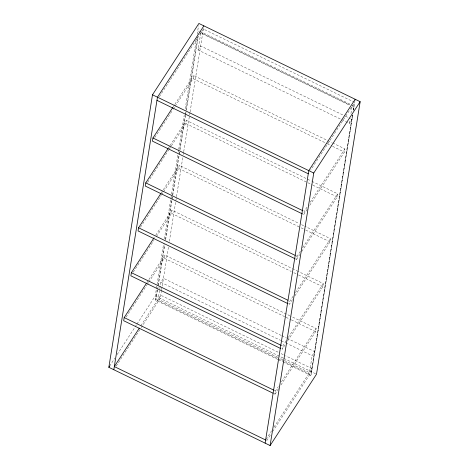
<?xml version="1.0" encoding="UTF-8"?>
<svg xmlns="http://www.w3.org/2000/svg" width="469" height="469" viewBox="0 0 469 469"><rect width="100%" height="100%" fill="white"/><g stroke="black" fill="none" stroke-linecap="round" stroke-linejoin="round"><path stroke-width="0.35" stroke-dasharray="2.35 1.76" d="M137.007 324.02L155.251 295.968L163.704 243.2M164.396 238.862L171.461 194.77M171.578 194.049L177.827 155.01M178.29 152.12L178.636 149.951M178.753 149.23L184.194 115.257M185.237 108.749L196.47 38.628M197.162 34.296L198.551 25.619M277.847 359.459L155.632 300.16L157.25 290.053M157.942 285.721L164.537 244.56M165.346 239.507L171.707 199.794M171.824 199.073L178.877 155.028M178.994 154.307L179.34 152.138M179.803 149.253L185.237 115.315M185.355 114.594L185.818 111.704M185.935 110.983L197.848 36.611M155.632 300.16L157.555 290.123M157.672 289.402L164.725 245.357M165.651 239.583L172.012 199.87M172.129 199.143L179.181 155.098M179.299 154.377L185.542 115.386M185.66 114.665L186.005 112.501M186.469 109.611L198.153 36.682M148.779 282.133L164.32 258.243L164.824 255.095L289.819 315.743M156.37 236.622L171.513 213.348L172.017 210.2L291.747 268.291M163.564 191.727L178.701 168.453L179.205 165.305L298.941 223.396M169.157 149.283L185.894 123.558L186.398 120.41L311.393 181.057M175.154 106.228L193.081 78.663L193.586 75.515L327.133 140.313M281.201 335.423L163.441 278.287L160.838 282.285L158.123 299.234L279.172 357.964M350.648 118.739L351.961 119.378L349.364 123.376L198.053 49.96L200.767 33.012L350.103 105.472M161.518 290.288L160.222 298.384L142.769 325.21M161.612 289.707L162.086 286.758M162.192 286.096L168.676 245.615M169.368 241.277L182.799 157.426M183.262 154.536L183.614 152.366M183.725 151.639L189.517 115.497M189.634 114.776L189.98 112.607M190.097 111.886L203.528 28.029M273.673 393.497L274.992 394.136L275.496 390.982L278.281 386.696M295.247 258.812L296.56 259.451L297.07 256.297L300.254 251.402M280.966 384.949L315.631 331.659L316.135 328.511L290.475 316.059M287.761 340.664L322.819 286.764L323.323 283.616L297.668 271.164M294.948 295.769L330.012 241.869L330.516 238.721L304.862 226.269M301.743 251.49L337.199 196.974L337.709 193.826L312.049 181.374M309.728 205.369L344.393 152.079L344.897 148.931L332.398 142.863M287.122 338.296L314.752 351.703L312.149 355.701L309.434 372.65L279.829 358.281M349.364 123.376L349.927 119.847M350.947 113.492L352.078 106.428M283.106 362.009L310.701 375.399L352.454 114.741M353.151 110.408L354.148 106.146L351.521 104.874M352.641 115.14L311.533 371.8L273.058 430.941M353.433 110.197L355.08 99.909M310.701 375.399L311.123 374.754L352.758 114.811M353.573 109.758L354.148 106.146M198.657 31.558L199.079 30.907M159.343 96.696L203.37 29.014L354.675 102.43L310.654 170.112M198.053 49.96L200.656 45.962L344.727 115.866M173.266 106.75L174.462 104.915M174.861 104.3L193.586 75.515M154.834 137.464L172.762 109.904M173.161 109.289L174.755 106.838M168.471 147.97L169.661 146.135M170.059 145.519L186.398 120.41M147.641 182.359L168.758 149.898M161.277 192.865L162.872 190.414M163.271 189.804L179.205 165.305M140.454 227.254L161.172 195.403M161.571 194.793L163.165 192.343M155.679 235.309L172.017 210.2M133.26 272.149L153.979 240.298M146.897 282.655L148.491 280.204M148.89 279.594L164.824 255.095M126.073 317.044L146.791 285.193M147.19 284.583L148.38 282.743M109.64 366.09L114.794 358.164M117.174 354.505L136.608 324.63M140.893 325.721L160.726 295.23L278.486 352.371M116.195 366.066L140.788 328.259M141.187 327.649L142.377 325.82M307.048 207.116L304.258 211.402L303.754 214.556L307.342 209.045M310.238 202.215L344.897 148.931M302.646 247.726L337.709 193.826M296.56 259.451L299.75 254.55M293.066 296.297L289.877 301.192L289.373 304.346L292.562 299.445M295.452 292.621L330.516 238.721M286.272 340.576L282.684 346.087L282.18 349.241L285.369 344.34M288.265 337.516L323.323 283.616M281.47 381.795L316.135 328.511M274.992 394.136L278.574 388.625M266.029 439.377L271.58 430.841M273.96 427.183L312.037 368.646L285.721 355.877M266.714 440.696L270.677 434.599M199.735 31.224L350.865 104.552M200.626 32.513L349.786 104.886M352.412 106.158L353.726 106.797M345.383 116.183L349.991 118.417M327.796 140.63L331.741 142.547M193.081 78.663L326.629 143.461M327.286 143.778L331.894 146.017M332.55 146.334L344.393 152.079M185.894 123.558L312.202 184.845M312.858 185.167L337.199 196.974M301.567 224.674L304.199 225.952M178.701 168.453L300.406 227.506M301.063 227.823L305.014 229.74M305.671 230.062L330.012 241.869M295.751 255.664L297.07 256.297M292.404 268.614L297.012 270.848M171.513 213.348L291.243 271.445M293.875 272.718L297.821 274.635M298.477 274.957L322.819 286.764M164.32 258.243L285.369 316.974M286.026 317.296L290.628 319.53M291.29 319.852L315.631 331.659M281.857 335.74L286.465 337.973M160.838 282.285L280.573 340.377M281.23 340.699L285.175 342.61M285.832 342.933L312.149 355.701M281.119 353.644L285.064 355.561M155.251 295.968L283.241 358.076M283.903 358.392L316.505 374.209M156.054 299.509L277.613 358.492M278.269 358.808L311.123 374.754M278.504 359.776L282.449 361.693M274.177 390.349L275.496 390.982"/><path stroke-width="0.7" d="M108.843 367.309L152.495 94.791L198.903 23.45L360.157 101.691L316.505 374.209L270.097 445.55L108.843 367.309L109.64 366.09M113.815 369.724L157.467 97.2L203.874 25.859M146.498 283.27L124.185 317.572L123.681 320.72L273.017 393.18M154.084 237.76L131.379 272.677L130.869 275.825L280.867 348.602M160.879 193.48L138.566 227.782L138.062 230.93L288.054 303.707M168.072 148.585L145.759 182.887L145.255 186.035L294.591 258.495M172.868 107.366L152.947 137.992L152.443 141.14L302.441 213.917M265.126 443.141L308.778 170.616L355.185 99.276M270.097 445.55L313.749 173.032L360.157 101.691M139.311 328.159L114.325 366.57L265.63 439.986M152.495 94.791L313.749 173.032M156.963 100.354L308.274 173.77M152.947 137.992L302.945 210.769M145.759 182.887L295.095 255.341M138.566 227.782L287.902 300.236M131.379 272.677L281.371 345.454M124.185 317.572L273.521 390.026"/></g></svg>
